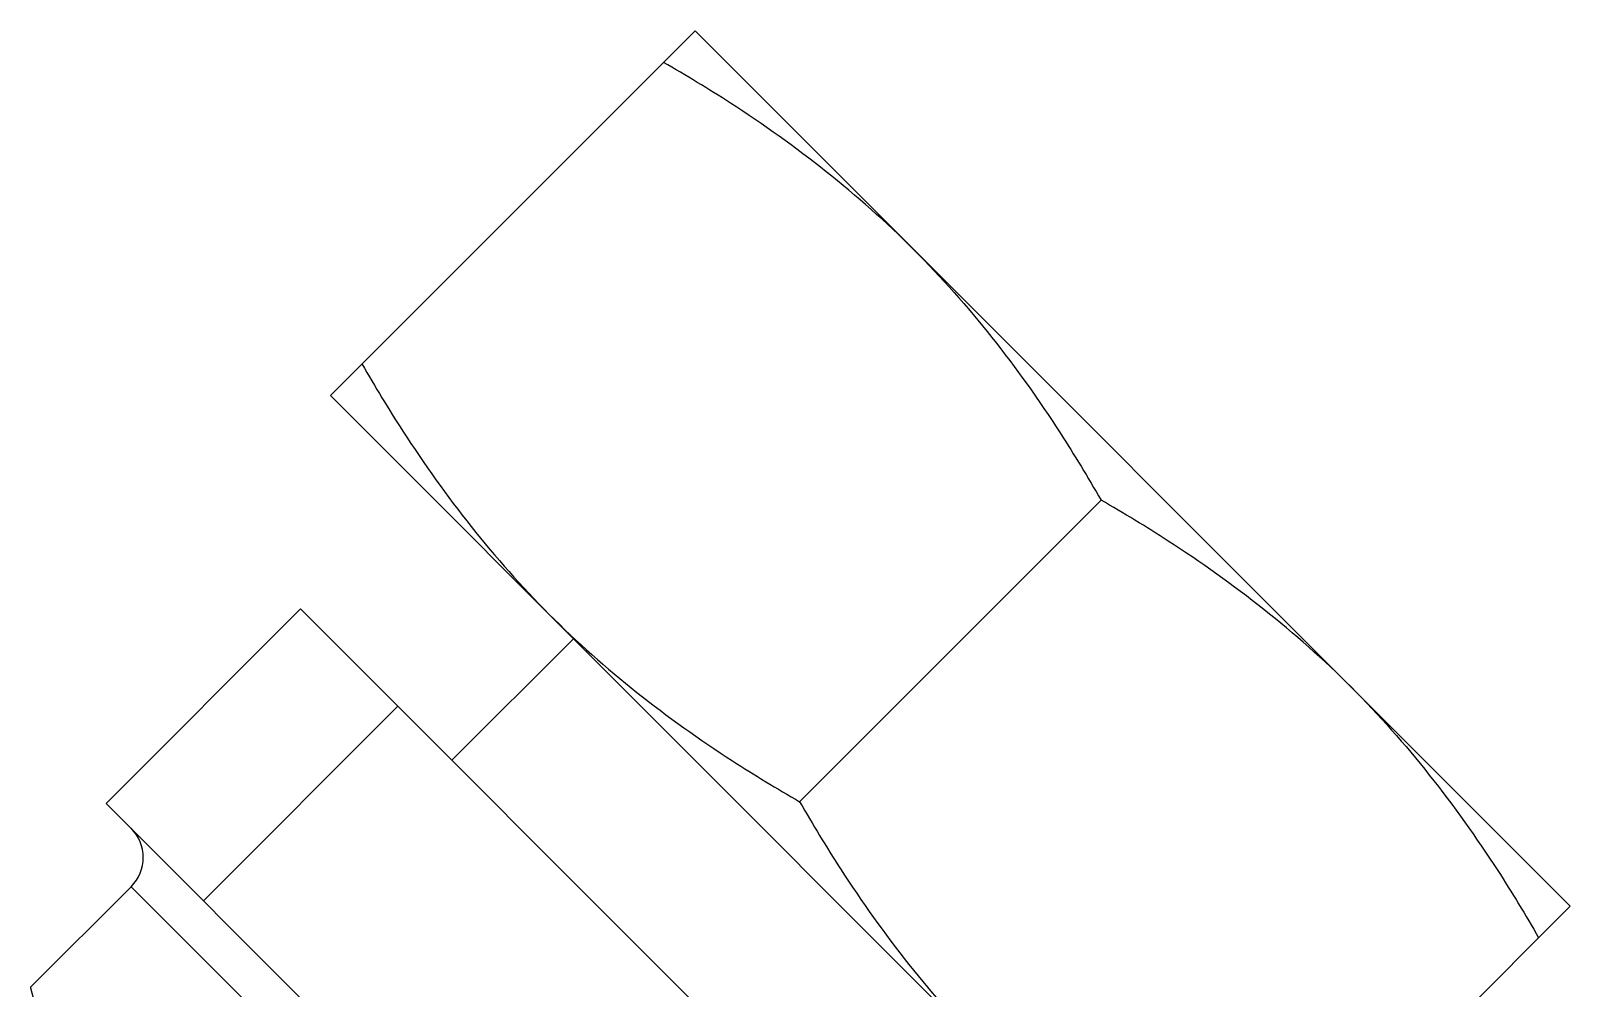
# Model space of a CAD drawing. Extents: x -427546 to -314919, y 698702 to 968782.
# Drawn here: x -418287 to -418172.5, y 894566.8 to 894637.9 of the extents above; entities that cross this region are included whole.
import ezdxf

# ---------------------------------------------------------------- set-up
doc = ezdxf.new("R2010")
doc.units = 0
doc.header["$LTSCALE"] = 1000
doc.header["$MEASUREMENT"] = 0
doc.layers.get('0').update_dxf_attribs({"linetype": 'CONTINUOUS'})

msp = doc.modelspace()

# ---------------------------------------------------------------- linework, layer by layer
for p, q in [((-418237.58, 894637.91), (-418264.69, 894610.8)), ((-418237.58, 894637.91), (-418172.53, 894572.85)), ((-418264.69, 894610.8), (-418199.64, 894545.75)), ((-418207.4, 894603.03), (-418229.81, 894580.62)), ((-418266.9, 894594.94), (-418281.36, 894580.49)), ((-418215.49, 894543.54), (-418266.9, 894594.94)), ((-418246.62, 894592.73), (-418255.65, 894583.7)), ((-418259.67, 894587.72), (-418274.13, 894573.26)), ((-418229.95, 894529.08), (-418281.36, 894580.49)), ((-418286.95, 894566.85), (-418279.5, 894574.3)), ((-418236.14, 894530.93), (-418279.5, 894574.3)), ((-418172.53, 894572.85), (-418199.64, 894545.75)), ((-418286.96, 894566.76), (-418286.95, 894566.85)), ((-418285.98, 894563.12), (-418286.96, 894566.76))]:
    msp.add_line(p, q)
msp.add_arc((-418281.67, 894576.47), 3.07, 315, 45)
for points, knots in [([(-418221.32, 894621.64), (-418225.43, 894625.75), (-418231.61, 894630.57), (-418238.24, 894634.59), (-418239.93, 894635.56)], [0, 0, 0, 0, 0.748734, 1, 1, 1, 1]), ([(-418221.32, 894621.64), (-418217.21, 894617.54), (-418212.39, 894611.35), (-418208.38, 894604.72), (-418207.4, 894603.03)], [0, 0, 0, 0, 0.748734, 1, 1, 1, 1]), ([(-418262.34, 894613.15), (-418261.37, 894611.46), (-418257.35, 894604.83), (-418252.53, 894598.65), (-418248.42, 894594.54)], [0, 0, 0, 0, 0.251266, 1, 1, 1, 1]), ([(-418188.79, 894589.12), (-418192.9, 894593.22), (-418199.08, 894598.04), (-418205.71, 894602.06), (-418207.4, 894603.03)], [0, 0, 0, 0, 0.748734, 1, 1, 1, 1]), ([(-418248.42, 894594.54), (-418244.32, 894590.43), (-418238.14, 894585.61), (-418231.5, 894581.59), (-418229.81, 894580.62)], [0, 0, 0, 0, 0.748734, 1, 1, 1, 1]), ([(-418188.79, 894589.12), (-418184.69, 894585.01), (-418179.87, 894578.83), (-418175.85, 894572.2), (-418174.88, 894570.51)], [0, 0, 0, 0, 0.748734, 1, 1, 1, 1]), ([(-418229.81, 894580.62), (-418228.84, 894578.93), (-418224.82, 894572.3), (-418220.01, 894566.12), (-418215.9, 894562.01)], [0, 0, 0, 0, 0.251266, 1, 1, 1, 1])]:
    msp.add_open_spline(points, degree=3, knots=knots)

doc.saveas('drawing.dxf')
